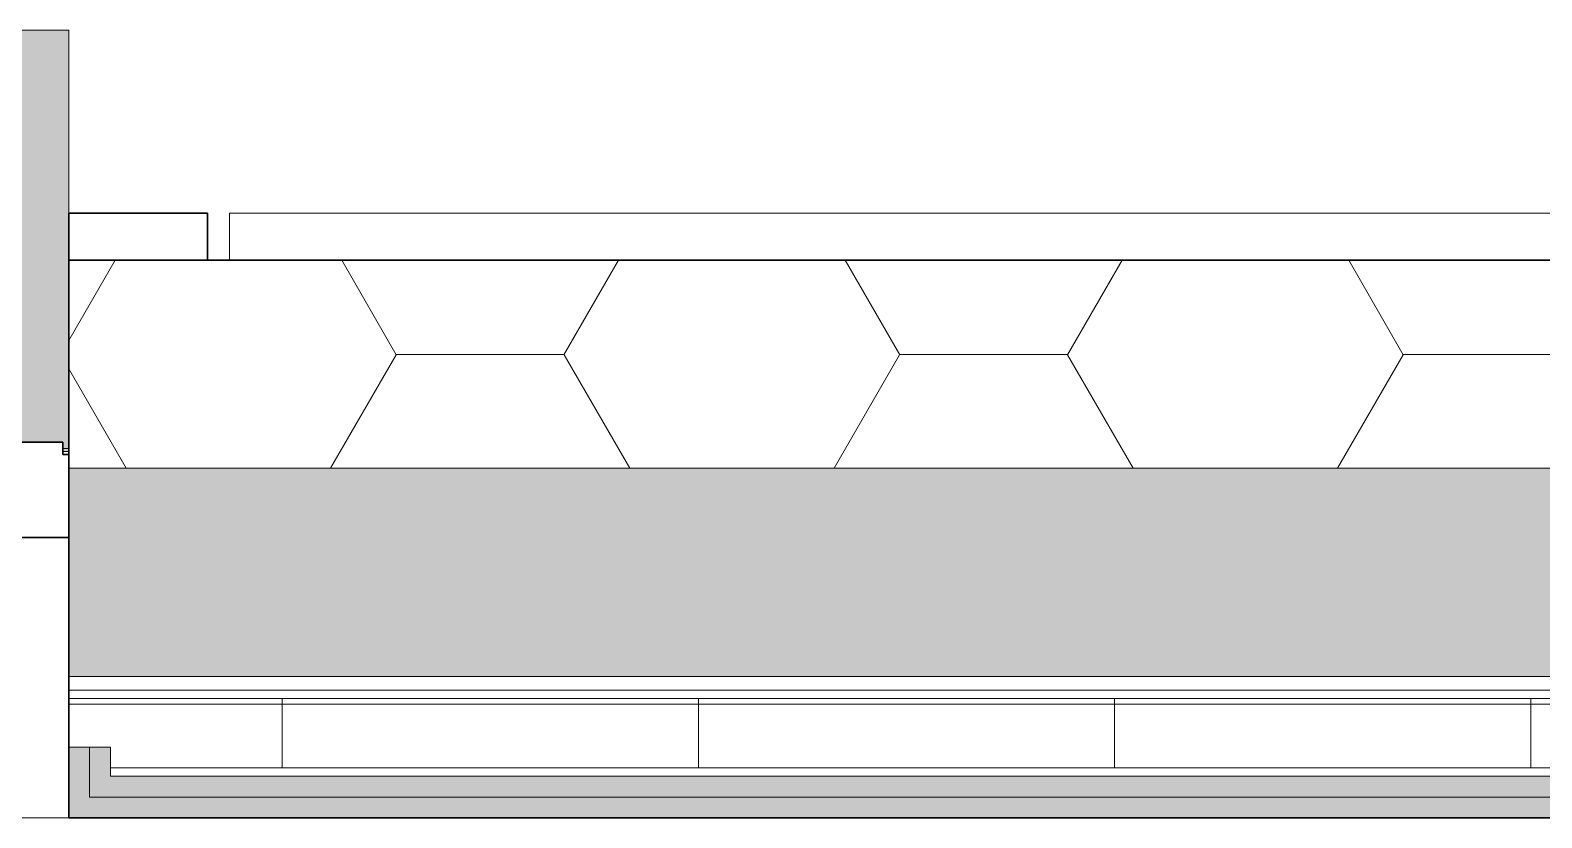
# Model space of a CAD drawing. Header units: millimetres. Extents: x 155920 to 295199, y -4084 to 97293.
# Drawn here: x 187290 to 188380, y 34245 to 34813 of the extents above; entities that cross this region are included whole.
import ezdxf

# ---------------------------------------------------------------- set-up
doc = ezdxf.new("R2010")
doc.units = ezdxf.units.MM
doc.header["$MEASUREMENT"] = 0
for name, color, linetype, lineweight in [('A-GLAZ', 7, 'CONTINUOUS', 9), ('A-GLAZ-CURT', 7, 'CONTINUOUS', 9), ('A-WALL', 7, 'CONTINUOUS', 9), ('A-WALL-PATT', 7, 'CONTINUOUS', 25), ('I-WALL', 7, 'CONTINUOUS', 9)]:
    doc.layers.add(name, color=color, linetype=linetype, lineweight=lineweight)

msp = doc.modelspace()

# ---------------------------------------------------------------- hatches: boundary and pattern name
at = {"layer": 'A-GLAZ'}
msp.add_hatch(color=256, dxfattribs=at).paths.add_polyline_path([(187318, 34511.5), (187318, 34813.2), (185283.8, 34813.2), (185283.8, 34511.5), (185288.2, 34511.5), (185288.2, 34516.2), (186296.5, 34516.2), (186296.5, 34511.5), (186305.2, 34511.5), (186305.2, 34516.2), (187313.7, 34516.2), (187313.7, 34511.5)], flags=0)
h = msp.add_hatch(color=256, dxfattribs=at)
h.paths.add_polyline_path([(187318, 34509.4), (187318, 34511.5), (187313.7, 34511.5), (187313.7, 34509.4)], flags=0)
h.paths.add_polyline_path([(186305.2, 34509.4), (186305.2, 34511.5), (186296.5, 34511.1), (186296.5, 34509.4), (186301.5, 34509.4)], flags=0)
h.paths.add_polyline_path([(185288.2, 34509.4), (185288.2, 34511.5), (185283.8, 34511.5), (185283.8, 34509.4)], flags=0)
at = {"layer": 'A-WALL-PATT', "lineweight": 9}
h = msp.add_hatch(color=256, dxfattribs=at)
h.paths.add_polyline_path([(230738.8, 34347.3), (230990.8, 34347.3), (230990.8, 34497.3), (229692.8, 34497.3), (229692.8, 34347.3), (230298.1, 34347.3)], flags=0)
h.paths.add_polyline_path([(220908.8, 34347.3), (220908.8, 34497.3), (202317.8, 34497.3), (202317.8, 34347.3), (220879.3, 34347.3)], flags=0)
h.paths.add_polyline_path([(199908.8, 34347.3), (199908.8, 34497.3), (197442.8, 34497.3), (197442.8, 34347.3), (199799.2, 34347.3)], flags=0)
h.paths.add_polyline_path([(194658.8, 34347.3), (194658.8, 34497.3), (192497.8, 34497.3), (192512, 34491.5), (192517.8, 34477.3), (192517.8, 34367.3), (192512, 34353.2), (192497.8, 34347.3), (194417.1, 34347.3)], flags=0)
h.paths.add_polyline_path([(192423.7, 34347.3), (192435, 34348.5), (192423.7, 34353.2), (192417.8, 34367.3), (192417.8, 34347.3)], flags=0)
h.paths.add_polyline_path([(190803, 34347.3), (190808.8, 34347.3), (190808.8, 34367.3), (190803, 34353.2), (190788.8, 34347.3), (190798.8, 34347.3)], flags=0)
h.paths.add_polyline_path([(190718.8, 34347.3), (190728.8, 34347.3), (190714.7, 34353.2), (190708.8, 34367.3), (190708.8, 34477.3), (190714.7, 34491.5), (190728.8, 34497.3), (187318, 34497.3), (187318, 34347.3), (190714.7, 34347.3)], flags=0)
h.paths.add_polyline_path([(183652.8, 34347.3), (185283.8, 34347.3), (185283.8, 34497.3), (159942.8, 34497.3), (159942.8, 34347.3), (183432.8, 34347.3)], flags=0)
h.paths.add_polyline_path([(157908.7, 34347.3), (157908.7, 34497.3), (156603.8, 34497.3), (156603.8, 34347.3), (157340, 34347.3)], flags=0)
h.paths.add_polyline_path([(192442.8, 34357.3), (192497.8, 34357.3), (192504.9, 34360.3), (192507.8, 34367.3), (192507.8, 34477.3), (192504.9, 34484.4), (192497.8, 34487.3), (192442.8, 34487.3), (192442.8, 34437.3), (192427.8, 34437.3), (192427.8, 34367.3), (192430.8, 34360.3), (192437.8, 34357.3)], flags=0)
h.paths.add_polyline_path([(190728.8, 34357.3), (190788.8, 34357.3), (190795.9, 34360.3), (190798.8, 34367.3), (190798.8, 34437.3), (190783.8, 34437.3), (190783.8, 34487.3), (190728.8, 34487.3), (190721.8, 34484.4), (190718.8, 34477.3), (190718.8, 34367.3), (190721.8, 34360.3)], flags=0)
h = msp.add_hatch(color=256, dxfattribs=at)
h.paths.add_polyline_path([(189398.8, 34245.3), (189398.8, 34260.3), (187333, 34260.3), (187333, 34296.3), (187318, 34296.3), (187318, 34245.3), (189333.9, 34245.3)], flags=0)
h.paths.add_polyline_path([(184848.8, 34245.3), (185283.8, 34245.3), (185283.8, 34296.3), (185268.8, 34296.3), (185268.8, 34260.3), (183432.8, 34260.3), (183432.8, 34245.3), (184250.8, 34245.3)], flags=0)
at = {"layer": 'A-WALL-PATT', "lineweight": 5}
h = msp.add_hatch(color=256, dxfattribs=at)
h.paths.add_polyline_path([(189398.8, 34260.3), (189398.8, 34275.3), (187348, 34275.3), (187348, 34296.3), (187333, 34296.3), (187333, 34260.3), (189333.9, 34260.3)], flags=0)
h.paths.add_polyline_path([(185268.8, 34260.3), (185268.8, 34296.3), (185253.8, 34296.3), (185253.8, 34275.3), (183432.8, 34275.3), (183432.8, 34260.3), (184848.8, 34260.3)], flags=0)

# ---------------------------------------------------------------- linework, layer by layer
at = {"layer": 'A-GLAZ'}
for p, q in [((187318, 34813.2), (185283.8, 34813.2)), ((187318, 34813.2), (187318, 34681.3)), ((187318, 34511.5), (187313.7, 34511.5)), ((187318, 34509.4), (187313.7, 34509.4))]:
    msp.add_line(p, q, dxfattribs=at)
at = {"layer": 'A-GLAZ', "lineweight": 30}
for p, q in [((187418, 34681.3), (187318, 34681.3)), ((187318, 34681.3), (187318, 34647.3)), ((187418, 34647.3), (187418, 34681.3)), ((187313.7, 34516.2), (187252.8, 34516.2)), ((187313.7, 34507.2), (187313.7, 34516.2)), ((187318, 34507.2), (187313.7, 34507.2)), ((187258.8, 34447.3), (187318, 34447.3))]:
    msp.add_line(p, q, dxfattribs=at)
at = {"layer": 'A-GLAZ-CURT', "lineweight": 20}
for p, q in [((188542.8, 34681.3), (187433.8, 34681.3)), ((187433.8, 34681.3), (187433.8, 34647.3)), ((187433.8, 34647.3), (188542.8, 34647.3))]:
    msp.add_line(p, q, dxfattribs=at)
at = {"layer": 'A-WALL', "lineweight": 30}
for p, q in [((190558.8, 34647.3), (187318, 34647.3)), ((187318, 34647.3), (187318, 34347.3))]:
    msp.add_line(p, q, dxfattribs=at)
at = {"layer": 'A-WALL'}
for p, q in [((187318, 34497.3), (190728.8, 34497.3)), ((187318, 34347.3), (189398.8, 34347.3)), ((189398.8, 34347.3), (187318, 34347.3)), ((187318, 34337.3), (189398.8, 34337.3)), ((187318, 34331.3), (189398.8, 34331.3)), ((187333, 34296.3), (187318, 34296.3)), ((187348, 34296.3), (187333, 34296.3)), ((187333, 34296.3), (187333, 34260.3)), ((187348, 34296.3), (187348, 34281.3)), ((187348, 34281.3), (187348, 34275.3)), ((187348, 34281.3), (189398.8, 34281.3)), ((187348, 34275.3), (189398.8, 34275.3)), ((187333, 34260.3), (189398.8, 34260.3))]:
    msp.add_line(p, q, dxfattribs=at)
at = {"layer": 'A-WALL-PATT', "linetype": 'Continuous', "lineweight": 9}
for p, q in [((187318, 34589.5), (187351.4, 34647.3)), ((187554, 34579.2), (187514.7, 34647.3)), ((187674.9, 34579.2), (187714.3, 34647.3)), ((187916.9, 34579.2), (187877.6, 34647.3)), ((188037.8, 34579.2), (188077.2, 34647.3)), ((188279.8, 34579.2), (188240.5, 34647.3)), ((187506.7, 34497.3), (187553.9, 34579.2)), ((187553.9, 34579.3), (187674.9, 34579.3)), ((187553.9, 34579.2), (187553.9, 34579.2)), ((187553.9, 34579.2), (187553.9, 34579.2)), ((187722.3, 34497.3), (187675, 34579.2)), ((187869.6, 34497.3), (187916.8, 34579.2)), ((187916.8, 34579.3), (188037.8, 34579.3)), ((187916.8, 34579.2), (187916.8, 34579.2)), ((187916.8, 34579.2), (187916.8, 34579.2)), ((188085.2, 34497.3), (188037.9, 34579.2)), ((188232.5, 34497.3), (188279.7, 34579.2)), ((188279.7, 34579.3), (188400.7, 34579.3)), ((188279.7, 34579.2), (188279.7, 34579.2)), ((188279.7, 34579.2), (188279.7, 34579.2)), ((187359.4, 34497.3), (187318, 34569)), ((187471.8, 34281.3), (187471.8, 34331.3)), ((187771.8, 34281.3), (187771.8, 34331.3)), ((188071.8, 34281.3), (188071.8, 34331.3)), ((188371.8, 34281.3), (188371.8, 34331.3)), ((187318, 34327.3), (189398.8, 34327.3))]:
    msp.add_line(p, q, dxfattribs=at)
at = {"layer": 'I-WALL', "lineweight": 30}
for p, q in [((187318, 34347.3), (187318, 34245.3)), ((187318, 34245.3), (189398.8, 34245.3))]:
    msp.add_line(p, q, dxfattribs=at)
at = {"layer": 'I-WALL'}
msp.add_line((187318, 34245.3), (185283.8, 34245.3), dxfattribs=at)

doc.saveas('drawing.dxf')
